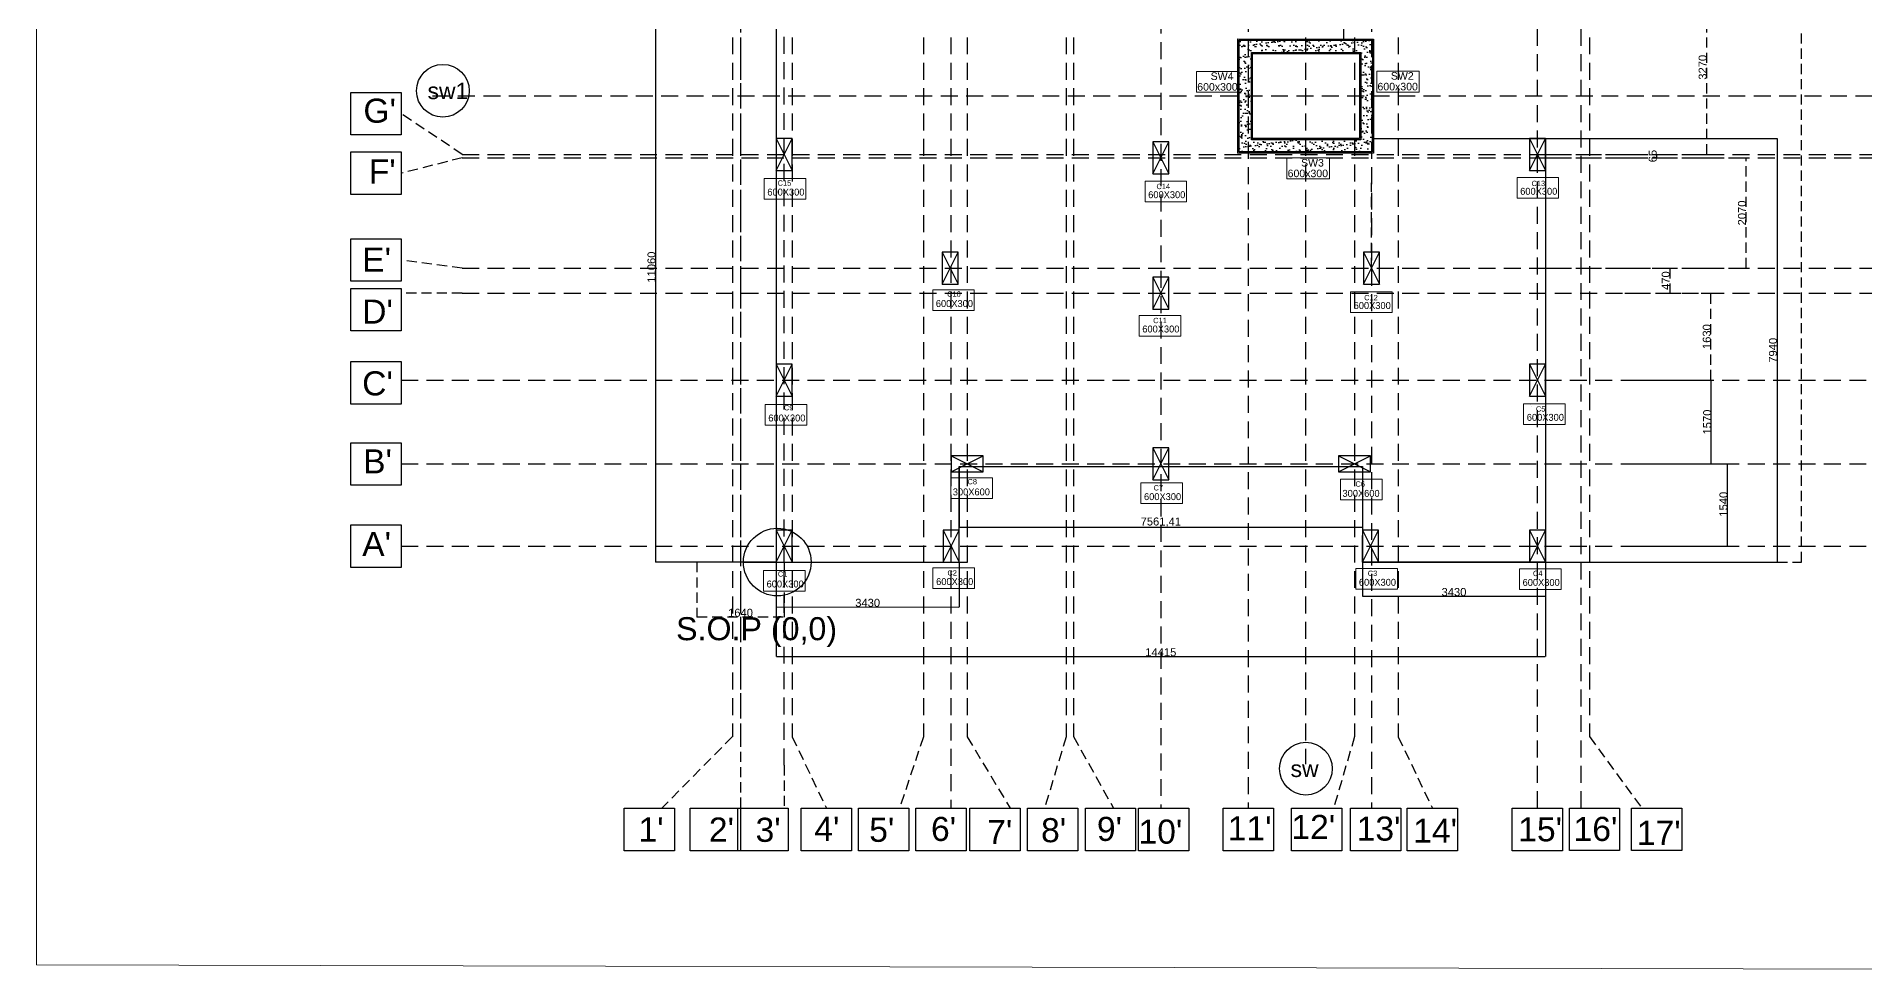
# Model space of a CAD drawing. Header units: millimetres. Extents: x -1932176 to 78768, y -1967 to 1266654.
# Drawn here: x -303640 to -269378, y 498524 to 516044 of the extents above; entities that cross this region are included whole.
import ezdxf

# ---------------------------------------------------------------- set-up
doc = ezdxf.new("R2010")
doc.units = ezdxf.units.MM
doc.linetypes.add('DASHDOTX2', pattern=[50.8, 25.4, -12.7, 0, -12.7])
doc.linetypes.add('DASHED2', pattern=[9.525, 6.35, -3.175])
for name, color, linetype, lineweight in [('CENTERLINE', 251, 'DASHDOTX2', 15), ('Layer2', 7, 'Continuous', 5), ('SHEET', 7, 'Continuous', 13), ('text', 252, 'Continuous', 5)]:
    doc.layers.add(name, color=color, linetype=linetype, lineweight=lineweight)
doc.styles.get("Standard").update_dxf_attribs({"font": 'arial.ttf'})
doc.dimstyles.new('ISO-25', dxfattribs={"dimtxt": 150, "dimasz": 2.5, "dimexe": 1.25, "dimexo": 0.625, "dimtad": 1, "dimtxsty": 'Standard', "dimcen": 2.5, "dimadec": 0, "dimazin": 0, "dimtfac": 1, "dimtmove": 0, "dimatfit": 3, "dimfxl": 1, "dimarcsym": 0})

# ---------------------------------------------------------------- blocks, each defined once
blk = doc.blocks.new('*D148')
at = {"color": 0, "linetype": 'DASHED2', "lineweight": -2, "ltscale": 30, "transparency": 16777216}
for p, q in [((-290597, 533174), (-290446, 533174)), ((-290447, 533172), (-290447, 502926)), ((-290447, 502923), (-290448, 502923))]:
    blk.add_line(p, q, dxfattribs=at)
at = {"color": 0, "linetype": 'DASHED2', "ltscale": 30, "transparency": 16777216}
for points in [[(-290447, 533172), (-290446, 533172), (-290447, 533174)], [(-290447, 502926), (-290446, 502926), (-290447, 502923)]]:
    blk.add_solid(points, dxfattribs=at)
at = {"layer": 'Defpoints', "color": 0, "linetype": 'DASHED2', "ltscale": 30, "transparency": 16777216}
for p in [(-290598, 533174), (-290447, 502923), (-290447, 502923)]:
    blk.add_point(p, dxfattribs=at)
at = {"color": 0, "linetype": 'DASHED2', "ltscale": 30, "transparency": 16777216, "insert": (-290538, 518049), "char_height": 150, "attachment_point": 5, "rotation": 90}
blk.add_mtext('30251,11', dxfattribs=at)
blk = doc.blocks.new('*D131')
at = {"color": 0, "lineweight": -2, "ltscale": 30, "transparency": 16777216}
for p, q in [((-273867, 508035), (-271942, 508035)), ((-271943, 506497), (-271943, 508032)), ((-273867, 506495), (-271942, 506495))]:
    blk.add_line(p, q, dxfattribs=at)
at = {"color": 0, "ltscale": 30, "transparency": 16777216}
for points in [[(-271943, 508032), (-271942, 508032), (-271943, 508035)], [(-271943, 506497), (-271942, 506497), (-271943, 506495)]]:
    blk.add_solid(points, dxfattribs=at)
at = {"layer": 'Defpoints', "color": 0, "ltscale": 30, "transparency": 16777216}
for p in [(-273867, 508035), (-271943, 508035), (-273867, 506495)]:
    blk.add_point(p, dxfattribs=at)
at = {"color": 0, "ltscale": 30, "transparency": 16777216, "insert": (-272020, 507280), "char_height": 150, "attachment_point": 5, "rotation": 90}
blk.add_mtext('1540', dxfattribs=at)
blk = doc.blocks.new('*D132')
at = {"color": 0, "lineweight": -2, "ltscale": 30, "transparency": 16777216}
for p, q in [((-273867, 509605), (-272247, 509605)), ((-272248, 508037), (-272248, 509603)), ((-273867, 508035), (-272247, 508035))]:
    blk.add_line(p, q, dxfattribs=at)
at = {"color": 0, "ltscale": 30, "transparency": 16777216}
for points in [[(-272248, 509603), (-272248, 509603), (-272248, 509605)], [(-272248, 508037), (-272248, 508037), (-272248, 508035)]]:
    blk.add_solid(points, dxfattribs=at)
at = {"layer": 'Defpoints', "color": 0, "ltscale": 30, "transparency": 16777216}
for p in [(-273867, 509605), (-272248, 509605), (-273867, 508035)]:
    blk.add_point(p, dxfattribs=at)
at = {"color": 0, "ltscale": 30, "transparency": 16777216, "insert": (-272325, 508820), "char_height": 150, "attachment_point": 5, "rotation": 90}
blk.add_mtext('1570', dxfattribs=at)
blk = doc.blocks.new('*D166')
at = {"color": 0, "linetype": 'DASHED2', "lineweight": -2, "ltscale": 30, "transparency": 16777216}
for p, q in [((-273867, 511236), (-272254, 511236)), ((-272255, 509608), (-272255, 511233)), ((-273867, 509605), (-272254, 509605))]:
    blk.add_line(p, q, dxfattribs=at)
at = {"color": 0, "linetype": 'DASHED2', "ltscale": 30, "transparency": 16777216}
for points in [[(-272256, 511233), (-272255, 511233), (-272255, 511236)], [(-272256, 509608), (-272255, 509608), (-272255, 509605)]]:
    blk.add_solid(points, dxfattribs=at)
at = {"layer": 'Defpoints', "color": 0, "linetype": 'DASHED2', "ltscale": 30, "transparency": 16777216}
for p in [(-273867, 511236), (-272255, 511236), (-273867, 509605)]:
    blk.add_point(p, dxfattribs=at)
at = {"color": 0, "linetype": 'DASHED2', "ltscale": 30, "transparency": 16777216, "insert": (-272333, 510421), "char_height": 150, "attachment_point": 5, "rotation": 90}
blk.add_mtext('1630', dxfattribs=at)
blk = doc.blocks.new('*D167')
at = {"color": 0, "linetype": 'DASHED2', "lineweight": -2, "ltscale": 30, "transparency": 16777216}
for p, q in [((-273867, 511705), (-273023, 511705)), ((-273024, 511702), (-273024, 511238)), ((-273867, 511236), (-273023, 511236))]:
    blk.add_line(p, q, dxfattribs=at)
at = {"color": 0, "linetype": 'DASHED2', "ltscale": 30, "transparency": 16777216}
for points in [[(-273025, 511702), (-273024, 511702), (-273024, 511705)], [(-273025, 511238), (-273024, 511238), (-273024, 511236)]]:
    blk.add_solid(points, dxfattribs=at)
at = {"layer": 'Defpoints', "color": 0, "linetype": 'DASHED2', "ltscale": 30, "transparency": 16777216}
for p in [(-273867, 511705), (-273867, 511236), (-273024, 511236)]:
    blk.add_point(p, dxfattribs=at)
at = {"color": 0, "linetype": 'DASHED2', "ltscale": 30, "transparency": 16777216, "insert": (-273102, 511470), "char_height": 150, "attachment_point": 5, "rotation": 90}
blk.add_mtext('470', dxfattribs=at)
blk = doc.blocks.new('*D133')
at = {"color": 0, "linetype": 'DASHED2', "lineweight": -2, "ltscale": 30, "transparency": 16777216}
for p, q in [((-275357, 513772), (-271593, 513771)), ((-271595, 511707), (-271595, 513769)), ((-275357, 511705), (-271594, 511704))]:
    blk.add_line(p, q, dxfattribs=at)
at = {"color": 0, "linetype": 'DASHED2', "ltscale": 30, "transparency": 16777216}
for points in [[(-271595, 513769), (-271594, 513769), (-271595, 513771)], [(-271596, 511707), (-271595, 511707), (-271595, 511704)]]:
    blk.add_solid(points, dxfattribs=at)
at = {"layer": 'Defpoints', "color": 0, "linetype": 'DASHED2', "ltscale": 30, "transparency": 16777216}
for p in [(-275357, 513772), (-271595, 513771), (-275358, 511705)]:
    blk.add_point(p, dxfattribs=at)
at = {"color": 0, "linetype": 'DASHED2', "ltscale": 30, "transparency": 16777216, "insert": (-271672, 512738), "char_height": 150, "attachment_point": 5, "rotation": 89.9857}
blk.add_mtext('2070', dxfattribs=at)
blk = doc.blocks.new('*D168')
at = {"color": 0, "linetype": 'DASHED2', "lineweight": -2, "ltscale": 30, "transparency": 16777216}
for p, q in [((-275357, 513835), (-273268, 513835)), ((-275357, 513772), (-273268, 513772)), ((-273270, 513775), (-273270, 513832))]:
    blk.add_line(p, q, dxfattribs=at)
at = {"color": 0, "linetype": 'DASHED2', "ltscale": 30, "transparency": 16777216}
for points in [[(-273270, 513832), (-273269, 513832), (-273270, 513835)], [(-273270, 513775), (-273269, 513775), (-273270, 513772)]]:
    blk.add_solid(points, dxfattribs=at)
at = {"layer": 'Defpoints', "color": 0, "linetype": 'DASHED2', "ltscale": 30, "transparency": 16777216}
for p in [(-275357, 513835), (-275357, 513772), (-273270, 513835)]:
    blk.add_point(p, dxfattribs=at)
at = {"color": 0, "linetype": 'DASHED2', "ltscale": 30, "transparency": 16777216, "insert": (-273347, 513804), "char_height": 150, "width": 711.12, "attachment_point": 5, "rotation": 90}
blk.add_mtext('65', dxfattribs=at)
blk = doc.blocks.new('*D169')
at = {"color": 0, "linetype": 'DASHED2', "lineweight": -2, "ltscale": 30, "transparency": 16777216}
for p, q in [((-275357, 517101), (-272331, 517101)), ((-272332, 513837), (-272332, 517099)), ((-275357, 513835), (-272331, 513835))]:
    blk.add_line(p, q, dxfattribs=at)
at = {"color": 0, "linetype": 'DASHED2', "ltscale": 30, "transparency": 16777216}
for points in [[(-272333, 517099), (-272332, 517099), (-272332, 517101)], [(-272333, 513837), (-272332, 513837), (-272332, 513835)]]:
    blk.add_solid(points, dxfattribs=at)
at = {"layer": 'Defpoints', "color": 0, "linetype": 'DASHED2', "ltscale": 30, "transparency": 16777216}
for p in [(-275357, 517101), (-272332, 517101), (-275357, 513835)]:
    blk.add_point(p, dxfattribs=at)
at = {"color": 0, "linetype": 'DASHED2', "ltscale": 30, "transparency": 16777216, "insert": (-272410, 515468), "char_height": 150, "attachment_point": 5, "rotation": 90}
blk.add_mtext('3270', dxfattribs=at)
blk = doc.blocks.new('*D134')
at = {"color": 0, "linetype": 'DASHED2', "lineweight": -2, "ltscale": 30, "transparency": 16777216}
for p, q in [((-291265, 506194), (-291265, 505166)), ((-289625, 506194), (-289625, 505166)), ((-291263, 505167), (-289628, 505167))]:
    blk.add_line(p, q, dxfattribs=at)
at = {"color": 0, "linetype": 'DASHED2', "ltscale": 30, "transparency": 16777216}
for points in [[(-291263, 505168), (-291263, 505167), (-291265, 505167)], [(-289628, 505168), (-289628, 505167), (-289625, 505167)]]:
    blk.add_solid(points, dxfattribs=at)
at = {"layer": 'Defpoints', "color": 0, "linetype": 'DASHED2', "ltscale": 30, "transparency": 16777216}
for p in [(-291265, 506195), (-289625, 506195), (-289625, 505167)]:
    blk.add_point(p, dxfattribs=at)
at = {"color": 0, "linetype": 'DASHED2', "ltscale": 30, "transparency": 16777216, "insert": (-290445, 505245), "char_height": 150, "attachment_point": 5}
blk.add_mtext('1640', dxfattribs=at)
blk = doc.blocks.new('*D135')
at = {"color": 0, "linetype": 'DASHED2', "lineweight": -2, "ltscale": 30, "transparency": 16777216}
for p, q in [((-274384, 528632), (-270555, 528632)), ((-270556, 506197), (-270556, 528629)), ((-273867, 506195), (-270555, 506195))]:
    blk.add_line(p, q, dxfattribs=at)
at = {"color": 0, "linetype": 'DASHED2', "ltscale": 30, "transparency": 16777216}
for points in [[(-270557, 528629), (-270556, 528629), (-270556, 528632)], [(-270557, 506197), (-270556, 506197), (-270556, 506195)]]:
    blk.add_solid(points, dxfattribs=at)
at = {"layer": 'Defpoints', "color": 0, "linetype": 'DASHED2', "ltscale": 30, "transparency": 16777216}
for p in [(-274385, 528632), (-270556, 528632), (-273867, 506195)]:
    blk.add_point(p, dxfattribs=at)
at = {"color": 0, "linetype": 'DASHED2', "ltscale": 30, "transparency": 16777216, "insert": (-270634, 517413), "char_height": 150, "attachment_point": 5, "rotation": 90}
blk.add_mtext('22450', dxfattribs=at)
blk = doc.blocks.new('*D147')
at = {"color": 0, "lineweight": -2, "ltscale": 30, "transparency": 16777216}
for p, q in [((-289775, 506194), (-289775, 504426)), ((-275358, 506195), (-275358, 504426)), ((-289773, 504427), (-275360, 504427))]:
    blk.add_line(p, q, dxfattribs=at)
at = {"color": 0, "ltscale": 30, "transparency": 16777216}
for points in [[(-289773, 504428), (-289773, 504427), (-289775, 504427)], [(-275360, 504428), (-275360, 504427), (-275358, 504427)]]:
    blk.add_solid(points, dxfattribs=at)
at = {"layer": 'Defpoints', "color": 0, "ltscale": 30, "transparency": 16777216}
for p in [(-289775, 506195), (-275358, 506196), (-275358, 504427)]:
    blk.add_point(p, dxfattribs=at)
at = {"color": 0, "ltscale": 30, "transparency": 16777216, "insert": (-282567, 504505), "char_height": 150, "attachment_point": 5}
blk.add_mtext('14415', dxfattribs=at)
blk = doc.blocks.new('*D145')
at = {"color": 0, "lineweight": -2, "ltscale": 30, "transparency": 16777216}
for p, q in [((-275357, 514135), (-271013, 514135)), ((-271014, 514132), (-271014, 506197)), ((-275357, 506195), (-271013, 506195))]:
    blk.add_line(p, q, dxfattribs=at)
at = {"color": 0, "ltscale": 30, "transparency": 16777216}
for points in [[(-271015, 514132), (-271014, 514132), (-271014, 514135)], [(-271015, 506197), (-271014, 506197), (-271014, 506195)]]:
    blk.add_solid(points, dxfattribs=at)
at = {"layer": 'Defpoints', "color": 0, "ltscale": 30, "transparency": 16777216}
for p in [(-275357, 514135), (-275357, 506195), (-271014, 506195)]:
    blk.add_point(p, dxfattribs=at)
at = {"color": 0, "ltscale": 30, "transparency": 16777216, "insert": (-271092, 510165), "char_height": 150, "attachment_point": 5, "rotation": 90}
blk.add_mtext('7940', dxfattribs=at)
blk = doc.blocks.new('*D146')
at = {"color": 0, "lineweight": -2, "ltscale": 30, "transparency": 16777216}
for p, q in [((-289775, 506197), (-289776, 505353)), ((-286347, 506194), (-286347, 505351)), ((-289774, 505355), (-286350, 505352))]:
    blk.add_line(p, q, dxfattribs=at)
at = {"color": 0, "ltscale": 30, "transparency": 16777216}
for points in [[(-289774, 505355), (-289774, 505354), (-289776, 505355)], [(-286350, 505353), (-286350, 505352), (-286347, 505352)]]:
    blk.add_solid(points, dxfattribs=at)
at = {"layer": 'Defpoints', "color": 0, "ltscale": 30, "transparency": 16777216}
for p in [(-289775, 506197), (-286347, 506195), (-286347, 505352)]:
    blk.add_point(p, dxfattribs=at)
at = {"color": 0, "ltscale": 30, "transparency": 16777216, "insert": (-288062, 505431), "char_height": 150, "attachment_point": 5, "rotation": 359.9635}
blk.add_mtext('3430', dxfattribs=at)
blk = doc.blocks.new('*D136')
at = {"color": 0, "lineweight": -2, "ltscale": 30, "transparency": 16777216}
for p, q in [((-286348, 507984), (-286348, 506850)), ((-278786, 507984), (-278786, 506850)), ((-286345, 506851), (-278789, 506851))]:
    blk.add_line(p, q, dxfattribs=at)
at = {"color": 0, "ltscale": 30, "transparency": 16777216}
for points in [[(-286345, 506852), (-286345, 506851), (-286348, 506851)], [(-278789, 506852), (-278789, 506851), (-278786, 506851)]]:
    blk.add_solid(points, dxfattribs=at)
at = {"layer": 'Defpoints', "color": 0, "ltscale": 30, "transparency": 16777216}
for p in [(-286348, 507985), (-278786, 507985), (-278786, 506851)]:
    blk.add_point(p, dxfattribs=at)
at = {"color": 0, "ltscale": 30, "transparency": 16777216, "insert": (-282567, 506942), "char_height": 150, "attachment_point": 5}
blk.add_mtext('7561,41', dxfattribs=at)
blk = doc.blocks.new('*D137')
at = {"color": 0, "lineweight": -2, "ltscale": 30, "transparency": 16777216}
for p, q in [((-278786, 506194), (-278786, 505554)), ((-275358, 506195), (-275357, 505555)), ((-278784, 505555), (-275360, 505556))]:
    blk.add_line(p, q, dxfattribs=at)
at = {"color": 0, "ltscale": 30, "transparency": 16777216}
for points in [[(-278784, 505555), (-278784, 505555), (-278786, 505555)], [(-275360, 505557), (-275360, 505556), (-275357, 505556)]]:
    blk.add_solid(points, dxfattribs=at)
at = {"layer": 'Defpoints', "color": 0, "ltscale": 30, "transparency": 16777216}
for p in [(-278786, 506195), (-275358, 506196), (-275357, 505556)]:
    blk.add_point(p, dxfattribs=at)
at = {"color": 0, "ltscale": 30, "transparency": 16777216, "insert": (-277072, 505633), "char_height": 150, "attachment_point": 5, "rotation": 0.0182}
blk.add_mtext('3430', dxfattribs=at)
blk = doc.blocks.new('*D138')
at = {"color": 0, "lineweight": -2, "ltscale": 30, "transparency": 16777216}
for p, q in [((-289778, 517251), (-292037, 517251)), ((-292036, 517249), (-292036, 506197)), ((-289778, 506195), (-292037, 506195))]:
    blk.add_line(p, q, dxfattribs=at)
at = {"color": 0, "ltscale": 30, "transparency": 16777216}
for points in [[(-292037, 517249), (-292036, 517249), (-292036, 517251)], [(-292037, 506197), (-292036, 506197), (-292036, 506195)]]:
    blk.add_solid(points, dxfattribs=at)
at = {"layer": 'Defpoints', "color": 0, "ltscale": 30, "transparency": 16777216}
for p in [(-289777, 517251), (-292036, 506195), (-289777, 506195)]:
    blk.add_point(p, dxfattribs=at)
at = {"color": 0, "ltscale": 30, "transparency": 16777216, "insert": (-292113, 511723), "char_height": 150, "attachment_point": 5, "rotation": 90}
blk.add_mtext('11060', dxfattribs=at)

msp = doc.modelspace()

# ---------------------------------------------------------------- hatches: boundary and pattern name
at = {"ltscale": 30}
h = msp.add_hatch(dxfattribs=at)
h.set_pattern_fill('AR-SAND', color=256, scale=3.2)
h.set_pattern_definition([(37.5, (-269922.32, 435255.15), (-5.1201, 156.61224), [0, -123.5456, 0, -138.176, 0, -132.08]), (7.5, (-269922.32, 435255.15), (143.84745, 229.38403), [0, -66.6496, 0, -111.3536, 0, -42.672]), (327.5, (-270022.29, 435255.15), (253.11756, 0.4599), [0, -40.64, 0, -146.304, 0, -191.008]), (317.5, (-270022.3, 435255.15), (244.33806, 71.3374), [0, -20.32, 0, -95.9104, 0, -109.728])])
h.paths.add_polyline_path([(-280981.82149, 515974.20816), (-281099.71288, 515974.23812), (-281100.24467, 513881.61956), (-280981.82149, 513881.59732)])
h.paths.add_polyline_path([(-278987.97463, 515973.70148), (-280981.82149, 515974.20816), (-280981.82149, 513881.59732), (-278987.97463, 513881.22297), (-278987.97463, 514111.18892), (-280870.0181, 514111.61955), (-280869.71242, 515731.66146), (-280869.64468, 515743.60933), (-278987.97463, 515743.60388)])
h.paths.add_polyline_path([(-278670.54035, 515973.62081), (-278987.97463, 515973.70148), (-278987.97463, 515743.60388), (-278820.01445, 515743.6034), (-278820.38797, 514111.15057), (-278987.97463, 514111.18892), (-278987.97463, 513881.22297), (-278670.54035, 513881.16337)])
h.paths.add_polyline_path([(-278602.01445, 515973.6034), (-278670.54035, 515973.62081), (-278670.54035, 513881.16337), (-278602.40222, 513881.15058)])

# ---------------------------------------------------------------- linework, layer by layer
at = {"color": 252, "linetype": 'DASHED2', "ltscale": 50}
for p, q in [((-282568.07849, 534514.35793), (-282568.07849, 501582.92099)), ((-280928.90587, 534549.69453), (-280928.90587, 501582.92099)), ((-278617.62474, 534549.69453), (-278617.62474, 501582.92099)), ((-275507.14876, 501582.92099), (-275507.14876, 534549.69453)), ((-290597.57079, 533174.41948), (-290597.57079, 502923.30532)), ((-290446.84728, 533174.41948), (-290446.84728, 502923.30532)), ((-289625.48294, 502387.1609), (-289625.48294, 533174.41948)), ((-289476.99324, 533174.41948), (-289476.99324, 502923.30532)), ((-287016.18378, 533174.41948), (-287016.18378, 502923.30532)), ((-286501.96274, 533174.41948), (-286501.96274, 501582.92099)), ((-286196.96274, 533174.41948), (-286196.96274, 502923.30532)), ((-284342.8964, 533174.41948), (-284342.8964, 502923.30532)), ((-284203.4617, 533174.41948), (-284203.4617, 502923.30532)), ((-279854.69724, 533174.41948), (-279854.69724, 502410.77848)), ((-278935.40483, 533174.41948), (-278935.40483, 502923.30532)), ((-278116.18378, 533174.41948), (-278116.18378, 502923.30532)), ((-274689.80403, 501582.92099), (-274689.80403, 533174.41948)), ((-274534.5514, 533174.41948), (-274534.5514, 502923.30532)), ((-296217.10101, 514930.50323), (-268298.1537, 514930.50323)), ((-295662.90134, 513834.98908), (-268873.86191, 513834.98908)), ((-295662.90134, 513772.17628), (-268873.86191, 513772.17628)), ((-295662.90134, 511704.98591), (-268873.86191, 511704.98591)), ((-295662.90134, 511235.63547), (-268873.86191, 511235.63547)), ((-296806.73767, 509605.49403), (-266569.77038, 509605.49403)), ((-296806.73767, 508034.59147), (-266569.77038, 508034.59147)), ((-296806.73767, 506494.98551), (-266569.77038, 506494.98551))]:
    msp.add_line(p, q, dxfattribs=at)
at = {"ltscale": 30}
for p, q in [((-279139.64044, 517208.17936), (-279139.6436, 515998.17489)), ((-289774.67342, 511542.98688), (-289775.48294, 506194.98551)), ((-275357.69414, 511562.98688), (-275357.69414, 506194.98551)), ((-286347.67398, 506194.98551), (-286347.67398, 507984.98551)), ((-286347.67398, 507984.98551), (-278786.26522, 507984.98551)), ((-278786.26522, 507984.98551), (-278786.26522, 506194.98551)), ((-286346.86445, 506194.98551), (-286196.96274, 506194.98551)), ((-278786.31264, 506194.98551), (-278785.50312, 506194.98551)), ((-278485.50312, 506194.98551), (-275357.14876, 506194.98551))]:
    msp.add_line(p, q, dxfattribs=at)
for p, q in [((-281127.38003, 515999.3869), (-281132.23741, 513861.61956)), ((-278582.01445, 515993.6034), (-278582.46662, 513861.15058)), ((-280869.71242, 515731.66146), (-280870.0181, 514111.61955)), ((-280850.01432, 514131.61549), (-280850.01433, 515723.60927)), ((-278840.01869, 515723.60346), (-278840.35661, 514131.45949)), ((-278840.01445, 515743.60764), (-278840.01445, 515743.60346)), ((-278820.01445, 515743.6034), (-278820.38797, 514111.15057)), ((-278602.01445, 515973.6034), (-278602.40222, 513881.15058)), ((-289775.48294, 514134.98908), (-289475.48294, 513534.98908)), ((-289775.48294, 513534.98908), (-289475.48294, 514134.98908)), ((-282718.07849, 514072.17628), (-282418.07849, 513472.17628)), ((-282718.07849, 513472.17628), (-282418.07849, 514072.17628)), ((-275657.14876, 514134.99014), (-275357.14876, 513534.99014)), ((-275657.14876, 513534.99014), (-275357.14876, 514134.99014)), ((-286664.74283, 512004.98591), (-286364.74283, 511404.98591)), ((-286664.74283, 511404.98591), (-286364.74283, 512004.98591)), ((-278767.62474, 512004.98591), (-278467.62474, 511404.98591)), ((-278767.62474, 511404.98591), (-278467.62474, 512004.98591)), ((-282718.45161, 511535.63547), (-282418.45161, 510935.63547)), ((-282718.45161, 510935.63547), (-282418.45161, 511535.63547)), ((-289775.48294, 509905.49403), (-289475.48294, 509305.49403)), ((-289775.48294, 509305.49403), (-289475.48294, 509905.49403)), ((-275657.14876, 509305.49409), (-275357.14876, 509905.49409)), ((-286496.96274, 507884.59147), (-285896.96274, 508184.59147)), ((-286496.96274, 508184.59147), (-285896.96274, 507884.59147)), ((-282718.45161, 508334.59147), (-282418.45161, 507734.59147)), ((-282718.45161, 507734.59147), (-282418.45161, 508334.59147)), ((-279235.40483, 507884.59147), (-278635.40483, 508184.59147)), ((-279235.40483, 508184.59147), (-278635.40483, 507884.59147)), ((-289775.48294, 506794.98551), (-289475.48294, 506194.98551)), ((-289775.48294, 506194.98551), (-289475.48294, 506794.98551)), ((-286646.86445, 506794.98551), (-286346.86445, 506194.98551)), ((-286646.86445, 506194.98551), (-286346.86445, 506794.98551)), ((-278785.50312, 506794.98551), (-278485.50312, 506194.98551)), ((-278785.50312, 506194.98551), (-278485.50312, 506794.98551)), ((-275657.14876, 506794.98551), (-275357.14876, 506194.98551)), ((-275657.14876, 506194.98551), (-275357.14876, 506794.98551))]:
    msp.add_line(p, q)
at = {"transparency": 16777216}
for p, q in [((-281127.38003, 515999.3869), (-278582.01445, 515993.6034)), ((-281099.73299, 515974.25891), (-281099.71288, 515974.25891)), ((-281099.71288, 515974.23812), (-278602.01445, 515973.6034)), ((-280869.64468, 515743.60933), (-278820.01445, 515743.6034)), ((-280850.01433, 515723.60927), (-278840.01869, 515723.60346)), ((-278820.01902, 515723.6034), (-278820.01446, 515723.6034))]:
    msp.add_line(p, q, dxfattribs=at)
at = {"linetype": 'ByBlock', "transparency": 33554687}
for p, q in [((-281100.24467, 513881.61956), (-281099.71288, 515974.25891)), ((-280870.0181, 514111.61955), (-280869.64468, 515743.60933)), ((-280850.01433, 515743.60484), (-280850.01432, 515743.60927)), ((-278820.38797, 514111.15057), (-280870.0181, 514111.61955)), ((-280870.01432, 514131.61955), (-280870.0146, 514131.61955)), ((-278840.35661, 514131.45949), (-280850.01432, 514131.61549)), ((-278582.46662, 513861.15058), (-281132.23741, 513861.61956)), ((-278602.40222, 513881.15058), (-281100.24467, 513881.61956)), ((-286501.96731, 511574.98591), (-286501.96274, 511574.98591)), ((-286664.74283, 511404.98591), (-286364.74283, 511404.98591)), ((-286645.45002, 506424.98591), (-286645.45002, 506424.97778)), ((-286625.45002, 506444.98591), (-286625.45815, 506444.98591)), ((-286399.88018, 506624.47739), (-286399.8222, 506624.47739)), ((-286625.35655, 506194.98551), (-286625.35651, 506194.89476)), ((-278727.53506, 506148.66729), (-278727.53502, 506148.57654))]:
    msp.add_line(p, q, dxfattribs=at)
at = {"color": 252, "ltscale": 30}
for p, q in [((-296806.73767, 514997.02619), (-296806.73767, 514201.07415)), ((-296806.73767, 513880.74224), (-296806.73767, 513084.7902)), ((-296806.73767, 512253.21272), (-296806.73767, 511457.26068)), ((-296806.73767, 511324.93309), (-296806.73767, 510528.98105)), ((-296806.73767, 509953.44507), (-296806.73767, 509157.49303)), ((-296806.73767, 508432.56749), (-296806.73767, 507636.61545)), ((-296806.73767, 506892.96153), (-296806.73767, 506097.00949)), ((-291683.87396, 501582.92099), (-291683.87396, 500786.96895)), ((-290446.43061, 501582.92099), (-290446.43061, 500786.96895)), ((-289550.29797, 501582.92099), (-289550.29797, 500786.96895)), ((-288364.70328, 501582.92099), (-288364.70328, 500786.96895)), ((-287292.72891, 501582.92099), (-287292.72891, 500786.96895)), ((-286217.58784, 501582.92099), (-286217.58784, 500786.96895)), ((-285205.98913, 501582.92099), (-285205.98913, 500786.96895)), ((-284124.10645, 501582.92099), (-284124.10645, 500786.96895)), ((-283038.87095, 501582.92099), (-283038.87095, 500786.96895)), ((-282042.98542, 501582.92099), (-282042.98542, 500786.96895)), ((-282042.98542, 501582.92099), (-282042.98542, 500786.96895)), ((-280457.62143, 501582.92099), (-280457.62143, 500786.96895)), ((-279176.68064, 501582.92099), (-279176.68064, 500786.96895)), ((-278070.70275, 501582.92099), (-278070.70275, 500786.96895)), ((-277005.60915, 501582.92099), (-277005.60915, 500786.96895)), ((-275035.86432, 501582.92099), (-275035.86432, 500786.96895)), ((-273966.95978, 501585.61147), (-273966.95978, 500789.65943)), ((-272801.08163, 501585.61147), (-272801.08163, 500789.65943))]:
    msp.add_line(p, q, dxfattribs=at)
at = {"color": 252, "linetype": 'DASHED2', "ltscale": 30}
for p, q in [((-295662.90134, 513834.98908), (-296806.73767, 514599.05017)), ((-295662.90134, 513772.17628), (-296806.73767, 513482.76622)), ((-278617.62474, 511704.98591), (-278617.62474, 513301.00034)), ((-295662.90134, 511704.98591), (-296806.73767, 511855.2367)), ((-295662.90134, 511235.63547), (-296806.73767, 511235.63547)), ((-290597.57079, 502924.55532), (-291920.16124, 501582.92099)), ((-290446.43061, 502925.80532), (-290446.43061, 501582.92099)), ((-289476.99324, 502923.30532), (-288835.98772, 501582.92099)), ((-287016.18378, 502923.30532), (-287462.59642, 501582.92099)), ((-286196.96274, 502923.30532), (-285389.98254, 501582.92099)), ((-284342.8964, 502923.30532), (-284744.64111, 501582.92099)), ((-284203.4617, 502924.55532), (-283453.05749, 501582.92099)), ((-278935.40483, 502924.55532), (-279328.77229, 501582.92099)), ((-278116.18378, 502923.30532), (-277476.89359, 501582.92099)), ((-274534.5514, 502924.55532), (-273551.52528, 501582.92099)), ((-289625.48294, 502387.1609), (-289625.48294, 501582.92099))]:
    msp.add_line(p, q, dxfattribs=at)
at = {"color": 2}
msp.add_line((-275657.14876, 509905.49409), (-275357.14876, 509305.49409), dxfattribs=at)
at = {"color": 252, "linetype": 'ByBlock', "true_color": 0x939598, "transparency": 33554687}
for p, q in [((-275630.38801, 509139.99754), (-275630.37988, 509139.99754)), ((-275630.48147, 508889.99714), (-275630.48151, 508889.90639)), ((-275610.388, 509119.99754), (-275610.38801, 509119.98941))]:
    msp.add_line(p, q, dxfattribs=at)
at = {"transparency": 16777216}
for points in [[(-289776.99324, 517251.38745), (-289774.67342, 511542.98688)], [(-279139.6436, 515998.17489), (-278582.06285, 515998.17344), (-278582.408, 514135.67403), (-275357.14876, 514134.99014), (-275357.69414, 511562.98688)], [(-290390.47636, 506194.98551), (-286346.86445, 506194.98551)], [(-289775.48294, 506194.98551), (-286347.67398, 506194.98551)]]:
    msp.add_lwpolyline(points, dxfattribs=at)
at = {"color": 252, "ltscale": 30}
for points in [[(-296806.73767, 514201.07415), (-297749.30656, 514201.07415), (-297749.30656, 514997.02619), (-296806.73767, 514997.02619)], [(-296806.73767, 513084.7902), (-297749.30656, 513084.7902), (-297749.30656, 513880.74224), (-296806.73767, 513880.74224)], [(-296806.73767, 511457.26068), (-297749.30656, 511457.26068), (-297749.30656, 512253.21272), (-296806.73767, 512253.21272)], [(-296806.73767, 510528.98105), (-297749.30656, 510528.98105), (-297749.30656, 511324.93309), (-296806.73767, 511324.93309)], [(-296806.73767, 509157.49303), (-297749.30656, 509157.49303), (-297749.30656, 509953.44507), (-296806.73767, 509953.44507)], [(-296806.73767, 507636.61545), (-297749.30656, 507636.61545), (-297749.30656, 508432.56749), (-296806.73767, 508432.56749)], [(-296806.73767, 506097.00949), (-297749.30656, 506097.00949), (-297749.30656, 506892.96153), (-296806.73767, 506892.96153)], [(-291683.87396, 500786.96895), (-292626.44284, 500786.96895), (-292626.44284, 501582.92099), (-291683.87396, 501582.92099)], [(-290446.43061, 500786.96895), (-291388.99949, 500786.96895), (-291388.99949, 501582.92099), (-290446.43061, 501582.92099)], [(-289550.29797, 500786.96895), (-290492.86685, 500786.96895), (-290492.86685, 501582.92099), (-289550.29797, 501582.92099)], [(-288364.70328, 500786.96895), (-289307.27216, 500786.96895), (-289307.27216, 501582.92099), (-288364.70328, 501582.92099)], [(-287292.72891, 500786.96895), (-288235.29779, 500786.96895), (-288235.29779, 501582.92099), (-287292.72891, 501582.92099)], [(-286217.58784, 500786.96895), (-287160.15672, 500786.96895), (-287160.15672, 501582.92099), (-286217.58784, 501582.92099)], [(-285205.98913, 500786.96895), (-286148.55801, 500786.96895), (-286148.55801, 501582.92099), (-285205.98913, 501582.92099)], [(-284124.10645, 500786.96895), (-285066.67533, 500786.96895), (-285066.67533, 501582.92099), (-284124.10645, 501582.92099)], [(-283038.87095, 500786.96895), (-283981.43984, 500786.96895), (-283981.43984, 501582.92099), (-283038.87095, 501582.92099)], [(-282042.98542, 500786.96895), (-282985.55431, 500786.96895), (-282985.55431, 501582.92099), (-282042.98542, 501582.92099)], [(-282042.98542, 500786.96895), (-282985.55431, 500786.96895), (-282985.55431, 501582.92099), (-282042.98542, 501582.92099)], [(-280457.62143, 500786.96895), (-281400.19031, 500786.96895), (-281400.19031, 501582.92099), (-280457.62143, 501582.92099)], [(-279176.68064, 500786.96895), (-280119.24953, 500786.96895), (-280119.24953, 501582.92099), (-279176.68064, 501582.92099)], [(-278070.70275, 500786.96895), (-279013.27163, 500786.96895), (-279013.27163, 501582.92099), (-278070.70275, 501582.92099)], [(-277005.60915, 500786.96895), (-277948.17803, 500786.96895), (-277948.17803, 501582.92099), (-277005.60915, 501582.92099)], [(-275035.86432, 500786.96895), (-275978.43321, 500786.96895), (-275978.43321, 501582.92099), (-275035.86432, 501582.92099)], [(-273966.95978, 500789.65943), (-274909.52866, 500789.65943), (-274909.52866, 501585.61147), (-273966.95978, 501585.61147)], [(-272801.08163, 500789.65943), (-273743.65051, 500789.65943), (-273743.65051, 501585.61147), (-272801.08163, 501585.61147)]]:
    msp.add_lwpolyline(points, dxfattribs=at)
for points in [[(-289775.48294, 513534.98908), (-289475.48294, 513534.98908), (-289475.48294, 514134.98908), (-289775.48294, 514134.98908)], [(-282718.07849, 513472.17628), (-282418.07849, 513472.17628), (-282418.07849, 514072.17628), (-282718.07849, 514072.17628)], [(-275657.14876, 513534.99014), (-275357.14876, 513534.99014), (-275357.14876, 514134.99014), (-275657.14876, 514134.99014)], [(-286664.74283, 511404.98591), (-286364.74283, 511404.98591), (-286364.74283, 512004.98591), (-286664.74283, 512004.98591)], [(-278767.62474, 511404.98591), (-278467.62474, 511404.98591), (-278467.62474, 512004.98591), (-278767.62474, 512004.98591)], [(-282718.45161, 510935.63547), (-282418.45161, 510935.63547), (-282418.45161, 511535.63547), (-282718.45161, 511535.63547)], [(-289775.48294, 509305.49403), (-289475.48294, 509305.49403), (-289475.48294, 509905.49403), (-289775.48294, 509905.49403)], [(-275657.14876, 509305.49409), (-275357.14876, 509305.49409), (-275357.14876, 509905.49409), (-275657.14876, 509905.49409)], [(-286496.96274, 507884.59147), (-285896.96274, 507884.59147), (-285896.96274, 508184.59147), (-286496.96274, 508184.59147)], [(-282718.45161, 507734.59147), (-282418.45161, 507734.59147), (-282418.45161, 508334.59147), (-282718.45161, 508334.59147)], [(-279235.40483, 507884.59147), (-278635.40483, 507884.59147), (-278635.40483, 508184.59147), (-279235.40483, 508184.59147)], [(-289775.48294, 506194.98551), (-289475.48294, 506194.98551), (-289475.48294, 506794.98551), (-289775.48294, 506794.98551)], [(-286646.86445, 506194.98551), (-286346.86445, 506194.98551), (-286346.86445, 506794.98551), (-286646.86445, 506794.98551)], [(-278785.50312, 506194.98551), (-278485.50312, 506194.98551), (-278485.50312, 506794.98551), (-278785.50312, 506794.98551)], [(-275657.14876, 506194.98551), (-275357.14876, 506194.98551), (-275357.14876, 506794.98551), (-275657.14876, 506794.98551)]]:
    msp.add_lwpolyline(points, close=True)
at = {"ltscale": 30}
msp.add_lwpolyline([(-275358.50367, 506194.98551), (-278786.31264, 506194.98551), (-278786.29938, 506695.3945)], dxfattribs=at)
at = {"color": 252, "ltscale": 30}
for centre in [(-296024.1271, 515027.43535), (-279847.21454, 502324.25192)]:
    msp.add_circle(centre, 493.80749, dxfattribs=at)
at = {"ltscale": 30}
msp.add_circle((-289756.42969, 506194.98551), 634.04666, dxfattribs=at)
at = {"layer": 'CENTERLINE', "linetype": 'ByBlock'}
for points in [[(-281898.67366, 515391.97382), (-281102.52443, 515391.97382), (-281102.52443, 514999.39899), (-281898.67366, 514999.39899)], [(-278520.39256, 515397.16537), (-277724.24333, 515397.16537), (-277724.24333, 515004.59054), (-278520.39256, 515004.59054)], [(-280204.22754, 513769.6338), (-279408.07831, 513769.6338), (-279408.07831, 513377.05897), (-280204.22754, 513377.05897)]]:
    msp.add_lwpolyline(points, close=True, dxfattribs=at)
at = {"layer": 'Layer2', "color": 252, "true_color": 0x939598, "transparency": 33554687}
for points in [[(-290001.51855, 513385.15053), (-289221.77414, 513385.15053), (-289221.77414, 512997.96996), (-290001.51855, 512997.96996)], [(-282862.35798, 513336.29245), (-282082.61357, 513336.29245), (-282082.61357, 512949.11188), (-282862.35798, 512949.11188)], [(-275889.8353, 513400.19633), (-275110.09089, 513400.19633), (-275110.09089, 513013.01576), (-275889.8353, 513013.01576)], [(-286843.05411, 511296.38999), (-286063.3097, 511296.38999), (-286063.3097, 510909.20941), (-286843.05411, 510909.20941)], [(-279011.56836, 511259.55732), (-278231.82395, 511259.55732), (-278231.82395, 510872.37674), (-279011.56836, 510872.37674)], [(-282973.31003, 510819.41853), (-282193.56562, 510819.41853), (-282193.56562, 510432.23795), (-282973.31003, 510432.23795)], [(-289983.59539, 509151.60371), (-289203.85098, 509151.60371), (-289203.85098, 508764.42313), (-289983.59539, 508764.42313)], [(-275765.99274, 509163.86192), (-274986.24833, 509163.86192), (-274986.24833, 508776.68135), (-275765.99274, 508776.68135)], [(-286503.87983, 507775.58432), (-285724.13542, 507775.58432), (-285724.13542, 507388.40374), (-286503.87983, 507388.40374)], [(-282941.3421, 507677.94679), (-282161.59768, 507677.94679), (-282161.59768, 507290.76621), (-282941.3421, 507290.76621)], [(-279199.77283, 507748.28738), (-278420.02842, 507748.28738), (-278420.02842, 507361.1068), (-279199.77283, 507361.1068)], [(-286837.47552, 506085.80109), (-286057.7311, 506085.80109), (-286057.7311, 505698.62052), (-286837.47552, 505698.62052)], [(-278913.02992, 506072.49871), (-278133.28551, 506072.49871), (-278133.28551, 505685.31813), (-278913.02992, 505685.31813)], [(-275844.57491, 506070.46905), (-275064.8305, 506070.46905), (-275064.8305, 505683.28847), (-275844.57491, 505683.28847)], [(-290015.35515, 506040.7344), (-289235.61074, 506040.7344), (-289235.61074, 505653.55382), (-290015.35515, 505653.55382)]]:
    msp.add_lwpolyline(points, close=True, dxfattribs=at)
at = {"layer": 'SHEET'}
msp.add_lwpolyline([(-303640.25146, 542171.33993), (-250318.1175, 542046.81282), (-250318.1175, 498524.14947), (-303640.25146, 498648.67658)], close=True, dxfattribs=at)

# ---------------------------------------------------------------- texts
at = {"color": 252, "ltscale": 30}
for s, p in [('sw1', (-296311.50261, 514871.29161)), ('sw', (-280134.59006, 502168.10818))]:
    msp.add_text(s, height=307.251906, dxfattribs=at).set_placement(p)
at = {"color": 7, "linetype": 'DASHDOTX2', "lineweight": 15, "ltscale": 1000020000.0, "transparency": 33554671}
msp.add_text('S.O.P (0,0)', height=432, dxfattribs=at).set_placement((-291653.05134, 504731.31888))
at = {"layer": 'CENTERLINE', "linetype": 'ByBlock'}
for s, p in [('SW4', (-281632.87158, 515230.92808)), ('SW2', (-278254.59048, 515236.11963)), ('600x300', (-281884.40991, 515030.9115)), ('600x300', (-278506.12881, 515036.10305)), ('SW3', (-279938.42546, 513608.58806)), ('600x300', (-280189.96379, 513408.57148))]:
    msp.add_text(s, height=141.395203, dxfattribs=at).set_placement(p)
at = {"layer": 'CENTERLINE'}
for s, p in [("G'", (-297513.87928, 514429.30018)), ("F'", (-297413.5451, 513288.91768)), ("E'", (-297536.75739, 511638.03925)), ("D'", (-297536.75739, 510664.49131)), ("C'", (-297536.75739, 509319.33891)), ("B'", (-297519.40892, 507858.03146)), ("A'", (-297536.75739, 506308.03934)), ("1'", (-292358.1207, 500959.12121)), ("2'", (-291038.02114, 500957.28608)), ("3'", (-290163.23722, 500952.78627)), ("4'", (-289061.63799, 500970.75929)), ("5'", (-288032.92492, 500952.78627)), ("6'", (-286874.62813, 500968.97373)), ("7'", (-285821.64469, 500912.331)), ("8'", (-284811.44716, 500945.73934)), ("9'", (-283765.09428, 500970.0517)), ("10'", (-282985.55431, 500918.29764)), ("11'", (-281312.51161, 500980.71565)), ("12'", (-280119.24953, 501006.07926)), ("13'", (-278895.83406, 500975.64649)), ("14'", (-277835.91981, 500936.38501)), ("15'", (-275867.46831, 500961.7678)), ("16'", (-274829.82275, 500969.21427)), ("17'", (-273643.52747, 500896.58458))]:
    msp.add_text(s, height=451.238833, dxfattribs=at).set_placement(p)
at = {"layer": 'Layer2', "color": 252, "linetype": 'ByBlock', "lineweight": 9, "true_color": 0x939598, "transparency": 16777216, "char_height": 130, "attachment_point": 1}
for s, insert in [('{\\fCentury Gothic|b0|i0|c0|p34;600X300}', (-289942.5445, 513194.19767)), ('{\\fCentury Gothic|b0|i0|c0|p34;600X300}', (-282803.38393, 513145.33959)), ('{\\fCentury Gothic|b0|i0|c0|p34;600X300}', (-275830.86125, 513209.24347)), ('{\\fCentury Gothic|b0|i0|c0|p34;600X300}', (-286784.08006, 511105.43712)), ('{\\fCentury Gothic|b0|i0|c0|p34;600X300}', (-278952.59431, 511068.60445)), ('{\\fCentury Gothic|b0|i0|c0|p34;600X300}', (-282914.33598, 510628.46566)), ('{\\fCentury Gothic|b0|i0|c0|p34;600X300}', (-289924.62135, 508960.65084)), ('{\\fCentury Gothic|b0|i0|c0|p34;600X300}', (-275707.01869, 508972.90906)), ('{\\fCentury Gothic|b0|i0|c0|p34;300X600}', (-286466.10728, 507575.64773)), ('{\\fCentury Gothic|b0|i0|c0|p34;600X300}', (-282882.36805, 507486.99392)), ('{\\fCentury Gothic|b0|i0|c0|p34;300X600}', (-279162.00029, 507548.35079)), ('{\\fCentury Gothic|b0|i0|c0|p34;600X300}', (-289956.3811, 505849.78153)), ('{\\fCentury Gothic|b0|i0|c0|p34;600X300}', (-286778.50147, 505894.84823)), ('{\\fCentury Gothic|b0|i0|c0|p34;600X300}', (-278854.05588, 505881.54585)), ('{\\fCentury Gothic|b0|i0|c0|p34;600X300}', (-275785.60086, 505879.51618))]:
    msp.add_mtext_dynamic_manual_height_columns(s, width=741.9718666, gutter_width=57.3737, heights=[0], dxfattribs=dict(at, insert=insert))
at = {"layer": 'text', "color": 252, "true_color": 0x939598, "transparency": 16777216, "char_height": 99.743185, "attachment_point": 1}
for s, insert in [('C15', (-289749.33948, 513348.57112)), ('C14', (-282649.30667, 513284.52043)), ('C13', (-275617.94697, 513341.31375)), ('C10', (-286572.39405, 511268.47446)), ('C12', (-278755.01051, 511201.42288)), ('C11', (-282709.85911, 510772.9564)), ('C9', (-289631.2733, 509138.63457)), ('C5', (-275535.4339, 509115.39732)), ('C8', (-286190.64065, 507752.62224)), ('C7', (-282703.09812, 507637.48402)), ('C6', (-278918.18829, 507708.71097)), ('C1', (-289744.52704, 506022.89257)), ('C2', (-286566.37674, 506043.09509)), ('C3', (-278688.01293, 506035.12779)), ('C4', (-275591.34454, 506032.63203))]:
    msp.add_mtext_dynamic_manual_height_columns(s, width=1.2192188, gutter_width=1, heights=[0], dxfattribs=dict(at, insert=insert))

# ---------------------------------------------------------------- dimensions: what is measured, and where the dimension line sits
at = {"color": 252, "linetype": 'DASHED2', "ltscale": 30}
dim = msp.add_linear_dim(base=(-290446.84728, 502923.30532), p1=(-290597.57079, 533174.41948), p2=(-290446.84728, 502923.30532), angle=90, dimstyle='ISO-25', dxfattribs=at)
dim.commit()
dim.dimension.update_dxf_attribs({"geometry": '*D148', "text_midpoint": (-290537.61552, 518048.8624)})
for base, p1, p2, text, picture, middle in [((-270556.34084, 528631.57546), (-273867.31472, 506194.98117), (-274384.67409, 528631.57546), '22450', '*D135', (-270633.55179, 517413.27832)), ((-272255.43788, 511235.63547), (-273867.31387, 509605.49403), (-273867.31387, 511235.63547), '1630', '*D166', (-272332.69999, 510420.56475))]:
    dim = msp.add_linear_dim(base=base, p1=p1, p2=p2, angle=90, text=text, dimstyle='ISO-25', dxfattribs=at)
    dim.commit()
    dim.dimension.update_dxf_attribs({"geometry": picture, "text_midpoint": middle})
at = {"color": 252, "ltscale": 30}
dim = msp.add_linear_dim(base=(-292036.23842, 506194.98551), p1=(-289776.99324, 517251.38745), p2=(-289776.99324, 506194.98551), angle=90, text='11060', dimstyle='ISO-25', dxfattribs=at)
dim.commit()
dim.dimension.update_dxf_attribs({"geometry": '*D138', "text_midpoint": (-292113.44937, 511723.18648)})
at = {"color": 252, "linetype": 'DASHED2', "ltscale": 30}
for base, p1, p2, angle, text, picture, middle, dimtype in [((-272332.30237, 517101.38745), (-275357.14876, 513834.99014), (-275357.14876, 517101.38745), 90, '3270', '*D169', (-272332.30237, 515468.1888), 160), ((-273269.68499, 513834.99014), (-275357.14876, 513772.17628), (-275357.14876, 513834.99014), 90, '65', '*D168', (-273269.68499, 513803.58321), 160), ((-273024.47519, 511235.63547), (-273867.31346, 511704.98591), (-273867.31387, 511235.63547), 269.999950369, '470', '*D167', (-273024.47519, 511470.31069), 161)]:
    dim = msp.add_linear_dim(base=base, p1=p1, p2=p2, angle=angle, text=text, dimstyle='ISO-25', dxfattribs=at)
    dim.commit()
    dim.dimension.update_dxf_attribs({"geometry": picture, "text_midpoint": middle, "dimtype": dimtype})
at = {"color": 252, "ltscale": 30}
dim = msp.add_linear_dim(base=(-271014.43254, 506194.98551), p1=(-275357.14876, 514134.99014), p2=(-275357.14876, 506194.98551), angle=90, dimstyle='ISO-25', dxfattribs=at)
dim.commit()
dim.dimension.update_dxf_attribs({"geometry": '*D145', "text_midpoint": (-271091.64349, 510164.98783)})
at = {"color": 252, "linetype": 'DASHED2', "ltscale": 30}
dim = msp.add_aligned_dim(p1=(-275357.66403, 511704.98591), p2=(-275357.14876, 513772.17628), distance=-3762.4377, text='2070', dimstyle='ISO-25', dxfattribs=at)
dim.commit()
dim.dimension.update_dxf_attribs({"geometry": '*D133', "text_midpoint": (-271672.17976, 512737.66252)})
at = {"color": 252, "ltscale": 30}
for p1, p2, distance, text, picture, middle in [((-273867.31426, 508034.59147), (-273867.31387, 509605.49403), -1619.23133, '1570', '*D132', (-272325.29349, 508820.04275)), ((-289775.48261, 506197.168), (-286346.86445, 506194.98551), -842.55967, '3430', '*D146', (-288061.66068, 505430.77935)), ((-278786.31264, 506194.98551), (-275357.69414, 506196.07625), -639.92764, '3430', '*D137', (-277071.82439, 505632.86538))]:
    dim = msp.add_aligned_dim(p1=p1, p2=p2, distance=distance, text=text, dimstyle='ISO-25', dxfattribs=at)
    dim.commit()
    dim.dimension.update_dxf_attribs({"geometry": picture, "text_midpoint": middle})
dim = msp.add_linear_dim(base=(-278786.26522, 506851.15324), p1=(-286347.67398, 507984.98551), p2=(-278786.26522, 507984.98551), dimstyle='ISO-25', dxfattribs=at)
dim.commit()
dim.dimension.update_dxf_attribs({"geometry": '*D136', "text_midpoint": (-282566.9696, 506851.15324), "dimtype": 160})
dim = msp.add_linear_dim(base=(-271942.77208, 508034.59147), p1=(-273867.31464, 506494.98551), p2=(-273867.31464, 508034.59147), angle=90, text='1540', dimstyle='ISO-25', dxfattribs=at)
dim.commit()
dim.dimension.update_dxf_attribs({"geometry": '*D131', "text_midpoint": (-271942.77208, 507280.34573), "dimtype": 160})
at = {"color": 252, "linetype": 'DASHED2', "ltscale": 30}
dim = msp.add_linear_dim(base=(-289625.48294, 505167.4397), p1=(-291265.05285, 506194.98551), p2=(-289625.48294, 506194.98551), text='1640', dimstyle='ISO-25', dxfattribs=at)
dim.commit()
dim.dimension.update_dxf_attribs({"geometry": '*D134', "text_midpoint": (-290445.2679, 505244.65065)})
at = {"color": 252, "ltscale": 30}
dim = msp.add_linear_dim(base=(-275357.69414, 504427.31075), p1=(-289775.48294, 506194.98551), p2=(-275357.69414, 506196.07625), text='14415', dimstyle='ISO-25', dxfattribs=at)
dim.commit()
dim.dimension.update_dxf_attribs({"geometry": '*D147', "text_midpoint": (-282566.58854, 504504.5217)})

doc.saveas('drawing.dxf')
